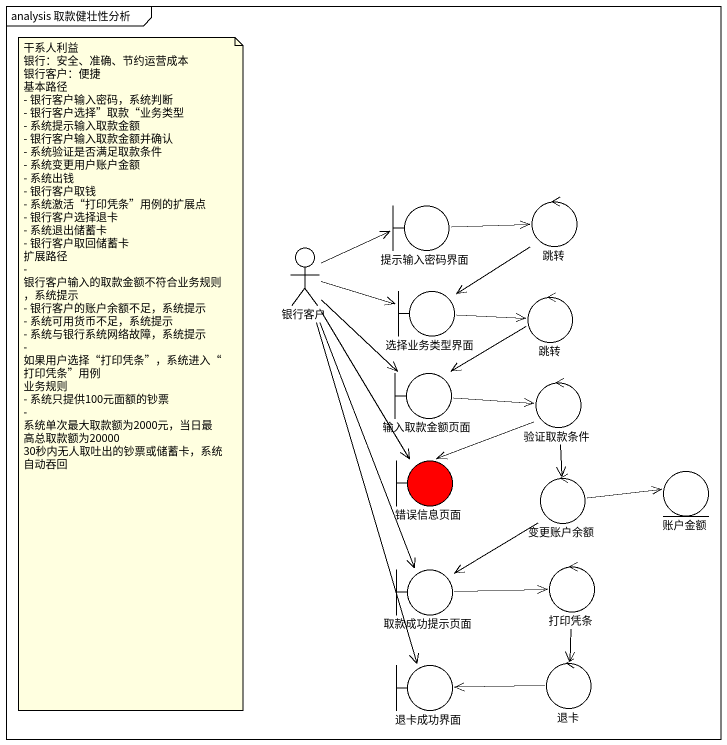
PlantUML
@startuml
mainframe analysis 取款健壮性分析
boundary 提示输入密码界面
control 跳转
actor 银行客户
boundary 选择业务类型界面
control "跳转" as 跳转_2
boundary 输入取款金额页面
control 验证取款条件
boundary 错误信息页面 #FF0000
entity 账户金额
control 变更账户余额
boundary 取款成功提示页面
control 打印凭条
boundary 退卡成功界面
control 退卡
提示输入密码界面 -right-> 跳转
跳转 --> 选择业务类型界面
银行客户 -right-> 提示输入密码界面
银行客户 -right-> 选择业务类型界面
银行客户 --> 输入取款金额页面
银行客户 --> 错误信息页面
银行客户 --> 取款成功提示页面
银行客户 --> 退卡成功界面
选择业务类型界面 -right-> 跳转_2
跳转_2 --> 输入取款金额页面
输入取款金额页面 -right-> 验证取款条件
验证取款条件 --> 错误信息页面
验证取款条件 --> 变更账户余额
变更账户余额 -right-> 账户金额
变更账户余额 --> 取款成功提示页面
取款成功提示页面 -right-> 打印凭条
打印凭条 --> 退卡
退卡 -left-> 退卡成功界面
note as N1
  干系人利益
  银行：安全、准确、节约运营成本
  银行客户：便捷
  基本路径
  - 银行客户输入密码，系统判断
  - 银行客户选择”取款“业务类型
  - 系统提示输入取款金额
  - 银行客户输入取款金额并确认
  - 系统验证是否满足取款条件
  - 系统变更用户账户金额
  - 系统出钱
  - 银行客户取钱
  - 系统激活“打印凭条”用例的扩展点
  - 银行客户选择退卡
  - 系统退出储蓄卡
  - 银行客户取回储蓄卡
  扩展路径
  - 银行客户输入的取款金额不符合业务规则，系统提示
  - 银行客户的账户余额不足，系统提示
  - 系统可用货币不足，系统提示
  - 系统与银行系统网络故障，系统提示
  - 如果用户选择“打印凭条”，系统进入“打印凭条”用例
  业务规则
  - 系统只提供100元面额的钞票
  - 系统单次最大取款额为2000元，当日最高总取款额为20000
  30秒内无人取吐出的钞票或储蓄卡，系统自动吞回
end note
@enduml
